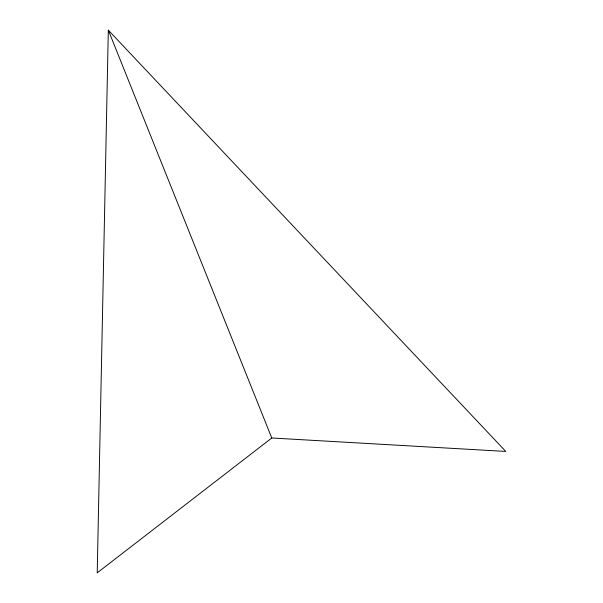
<?xml version="1.0" encoding="UTF-8"?>
<svg xmlns="http://www.w3.org/2000/svg" width="603" height="603" viewBox="0 0 603 603"><rect width="100%" height="100%" fill="white"/><g stroke="black" fill="none" stroke-linecap="round" stroke-linejoin="round"><path stroke-width="0.9" d="M108.321 30.15L97.219 572.85L271.78 437.989L505.781 451.436L108.321 30.15L271.78 437.989"/></g></svg>
